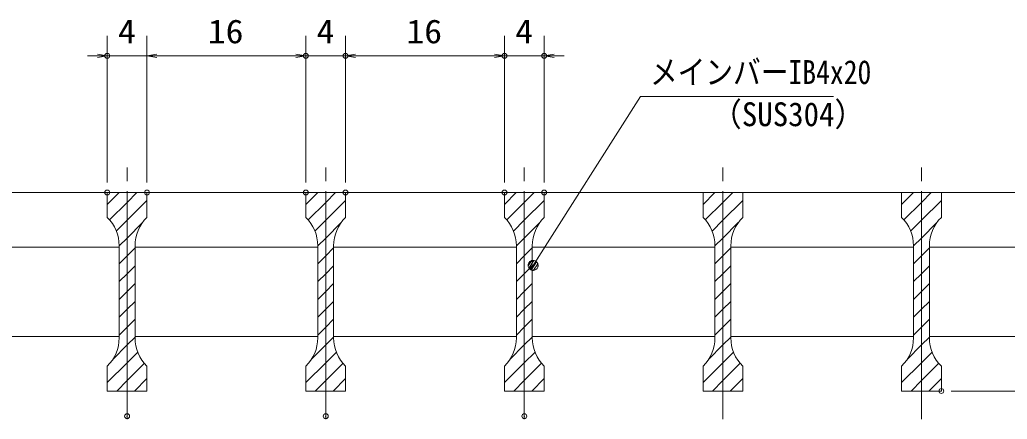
# Model space of a CAD drawing. Units: millimetres, scale not verified. Extents: x -1050 to 1050, y -742 to 742.
# Drawn here: x -155.6 to 341.7, y -378.1 to -176.8 of the extents above; entities that cross this region are included whole.
import ezdxf
from ezdxf.enums import TextEntityAlignment as Align

# ---------------------------------------------------------------- set-up
doc = ezdxf.new("R2010")
doc.units = ezdxf.units.MM
doc.header["$LTSCALE"] = 5
doc.header["$PDMODE"] = 32
doc.header["$PDSIZE"] = 2.5
doc.linetypes.add('CHAIN1', pattern=[8, 5, -1, 1, -1])
for name, color, linetype, lineweight in [('0-1_寸法注釈', 2, 'Continuous', 9), ('0-2_蓋', 5, 'Continuous', 9), ('0-3_0', 5, 'Continuous', 9), ('0-4_DEFPOINTS', 134, 'Continuous', 9), ('0-5_中心線', 6, 'CHAIN1', 9), ('0-8_ハッチング', 4, 'Continuous', 9)]:
    doc.layers.add(name, color=color, linetype=linetype, lineweight=lineweight)
doc.styles.add('ＭＳ ゴシック', font='')
doc.styles.get('ＭＳ ゴシック').set_extended_font_data('MS Gothic')

# ---------------------------------------------------------------- blocks, each defined once
blk = doc.blocks.new('_OPEN')
at = {"layer": '0-3_0', "color": 2}
blk.add_line((0, 0), (-5, 0), dxfattribs=at)
blk.add_lwpolyline([(-5, 0.833), (0, 0), (-5, -0.833)], dxfattribs=at)
blk = doc.blocks.new('_Dot')
at = {"layer": '0-3_0'}
for p, q in [((-2.5, 0), (-5, 0)), ((2.445, 0.5), (-2.445, 0.5)), ((1.997, 1.5), (-1.997, 1.5)), ((2.289, -0.995), (-2.289, -0.995)), ((1.499, -1.995), (-1.499, -1.995))]:
    blk.add_line(p, q, dxfattribs=at)
for points in [[(2.5, 0), (2.48, 0.313), (2.421, 0.622), (2.324, 0.92), (2.191, 1.204), (2.023, 1.469), (1.822, 1.711), (1.594, 1.926), (1.34, 2.111), (1.064, 2.262), (0.773, 2.378), (0.468, 2.456), (0.157, 2.495), (-0.157, 2.495), (-0.468, 2.456), (-0.773, 2.378), (-1.064, 2.262), (-1.34, 2.111), (-1.594, 1.926), (-1.822, 1.711), (-2.023, 1.469), (-2.191, 1.204), (-2.324, 0.92), (-2.421, 0.622), (-2.48, 0.313), (-2.5, 0), (0, 0)], [(-2.5, 0), (-2.48, -0.313), (-2.421, -0.622), (-2.324, -0.92), (-2.191, -1.204), (-2.023, -1.469), (-1.822, -1.711), (-1.594, -1.926), (-1.34, -2.111), (-1.064, -2.262), (-0.773, -2.378), (-0.468, -2.456), (-0.157, -2.495), (0.157, -2.495), (0.468, -2.456), (0.773, -2.378), (1.064, -2.262), (1.34, -2.111), (1.594, -1.926), (1.822, -1.711), (2.023, -1.469), (2.191, -1.204), (2.324, -0.92), (2.421, -0.622), (2.48, -0.313), (2.5, 0), (0, 0)]]:
    blk.add_lwpolyline(points, close=True, dxfattribs=at)

msp = doc.modelspace()

# ---------------------------------------------------------------- linework, layer by layer
at = {"layer": '0-1_寸法注釈'}
for p, q in [((-111.5, -258.884), (-111.5, -184.975)), ((-91.5, -258.884), (-91.5, -184.975)), ((-91.5, -258.884), (-91.5, -184.975)), ((-11.5, -258.884), (-11.5, -184.975)), ((-11.5, -258.884), (-11.5, -184.975)), ((8.5, -258.884), (8.5, -184.975)), ((8.5, -258.884), (8.5, -184.975)), ((88.5, -258.884), (88.5, -184.975)), ((88.5, -258.884), (88.5, -184.975)), ((108.5, -258.884), (108.5, -184.975)), ((-116.5, -194.975), (-121.5, -194.975)), ((-91.5, -194.975), (-111.5, -194.975)), ((-86.5, -194.975), (-16.5, -194.975)), ((-86.5, -194.975), (-81.5, -194.975)), ((-16.5, -194.975), (-21.5, -194.975)), ((-11.5, -194.975), (8.5, -194.975)), ((13.5, -194.975), (18.5, -194.975)), ((13.5, -194.975), (83.5, -194.975)), ((83.5, -194.975), (78.5, -194.975)), ((88.5, -194.975), (108.5, -194.975)), ((113.5, -194.975), (118.5, -194.975)), ((313.5, -363.884), (443.665, -363.884))]:
    msp.add_line(p, q, dxfattribs=at)
msp.add_lwpolyline([(254.186, -215.492), (156.996, -215.492), (103.485, -299.742)], dxfattribs=at)
at = {"layer": '0-2_蓋'}
for p, q in [((-386.5, -263.884), (383.5, -263.884)), ((-91.5, -263.884), (-111.5, -263.884)), ((-111.5, -276.384), (-111.5, -263.884)), ((-91.5, -276.384), (-91.5, -263.884)), ((8.5, -263.884), (-11.5, -263.884)), ((-11.5, -276.384), (-11.5, -263.884)), ((8.5, -276.384), (8.5, -263.884)), ((108.5, -263.884), (88.5, -263.884)), ((88.5, -276.384), (88.5, -263.884)), ((108.5, -276.384), (108.5, -263.884)), ((208.5, -263.884), (188.5, -263.884)), ((188.5, -276.384), (188.5, -263.884)), ((208.5, -276.384), (208.5, -263.884)), ((308.5, -263.884), (288.5, -263.884)), ((288.5, -276.384), (288.5, -263.884)), ((308.5, -276.384), (308.5, -263.884)), ((-197.5, -291.384), (-105.5, -291.384)), ((-105.5, -290.666), (-105.5, -337.101)), ((-97.5, -290.666), (-97.5, -337.101)), ((-97.5, -291.384), (-5.5, -291.384)), ((-5.5, -290.666), (-5.5, -337.101)), ((2.5, -290.666), (2.5, -337.101)), ((2.5, -291.384), (94.5, -291.384)), ((94.5, -290.666), (94.5, -337.101)), ((102.5, -290.666), (102.5, -337.101)), ((102.5, -291.384), (194.5, -291.384)), ((194.5, -290.666), (194.5, -337.101)), ((202.5, -290.666), (202.5, -337.101)), ((202.5, -291.384), (294.5, -291.384)), ((294.5, -290.666), (294.5, -337.101)), ((302.5, -290.666), (302.5, -337.101)), ((302.5, -291.384), (383.5, -291.384)), ((-197.5, -336.384), (-105.5, -336.384)), ((-97.5, -336.384), (-5.5, -336.384)), ((2.5, -336.384), (94.5, -336.384)), ((102.5, -336.384), (194.5, -336.384)), ((202.5, -336.384), (294.5, -336.384)), ((302.5, -336.384), (387.711, -336.384)), ((-111.5, -351.384), (-111.5, -363.884)), ((-91.5, -351.384), (-91.5, -363.884)), ((-11.5, -351.384), (-11.5, -363.884)), ((8.5, -351.384), (8.5, -363.884)), ((88.5, -351.384), (88.5, -363.884)), ((108.5, -351.384), (108.5, -363.884)), ((188.5, -351.384), (188.5, -363.884)), ((208.5, -351.384), (208.5, -363.884)), ((288.5, -351.384), (288.5, -363.884)), ((308.5, -351.384), (308.5, -363.884)), ((-111.5, -363.884), (-91.5, -363.884)), ((-11.5, -363.884), (8.5, -363.884)), ((88.5, -363.884), (108.5, -363.884)), ((188.5, -363.884), (208.5, -363.884)), ((288.5, -363.884), (308.5, -363.884))]:
    msp.add_line(p, q, dxfattribs=at)
for centre, start, end in [((-125.5, -290.666), 0, 45.573), ((-77.5, -290.666), 134.427, 180), ((-25.5, -290.666), 0, 45.573), ((22.5, -290.666), 134.427, 180), ((74.5, -290.666), 0, 45.573), ((122.5, -290.666), 134.427, 180), ((174.5, -290.666), 0, 45.573), ((222.5, -290.666), 134.427, 180), ((274.5, -290.666), 0, 45.573), ((322.5, -290.666), 134.427, 180), ((-125.5, -337.101), 314.427, 0), ((-77.5, -337.101), 180, 225.573), ((-25.5, -337.101), 314.427, 0), ((22.5, -337.101), 180, 225.573), ((74.5, -337.101), 314.427, 0), ((122.5, -337.101), 180, 225.573), ((174.5, -337.101), 314.427, 0), ((222.5, -337.101), 180, 225.573), ((274.5, -337.101), 314.427, 0), ((322.5, -337.101), 180, 225.573)]:
    msp.add_arc(centre, 20, start, end, dxfattribs=at)
at = {"layer": '0-4_DEFPOINTS'}
for p in [(-111.5, -194.975), (-11.5, -194.975), (8.5, -194.975), (88.5, -194.975), (108.5, -194.975), (-111.5, -263.884), (-91.5, -263.884), (-11.5, -263.884), (8.5, -263.884), (88.5, -263.884), (108.5, -263.884), (308.5, -363.884), (-101.5, -376.585), (-1.5, -376.585), (98.5, -376.585)]:
    msp.add_point(p, dxfattribs=at)
at = {"layer": '0-5_中心線'}
for p, q in [((-101.5, -378.111), (-101.5, -251.182)), ((-1.5, -378.111), (-1.5, -251.182)), ((98.5, -378.111), (98.5, -251.182)), ((198.5, -378.111), (198.5, -251.182)), ((298.5, -378.111), (298.5, -251.182))]:
    msp.add_line(p, q, dxfattribs=at)
at = {"layer": '0-8_ハッチング'}
for p, q in [((-111.5, -263.884), (-111.5, -276.384)), ((-111.5, -269.853), (-105.53, -263.884)), ((-11.5, -263.884), (-11.5, -276.384)), ((-11.5, -269.853), (-5.53, -263.884)), ((88.5, -263.884), (88.5, -276.384)), ((88.5, -269.853), (94.47, -263.884)), ((188.5, -263.884), (188.5, -276.384)), ((188.5, -269.853), (194.47, -263.884)), ((288.5, -263.884), (288.5, -276.384)), ((288.5, -269.853), (294.47, -263.884)), ((-105.5, -290.666), (-105.5, -337.101)), ((-101.5, -295.774), (-97.5, -291.774)), ((-97.5, -337.101), (-97.5, -290.666)), ((-5.5, -290.666), (-5.5, -337.101)), ((-1.5, -295.774), (2.5, -291.774)), ((2.5, -337.101), (2.5, -290.666)), ((94.5, -290.666), (94.5, -337.101)), ((98.5, -295.774), (102.5, -291.774)), ((102.5, -337.101), (102.5, -290.666)), ((194.5, -290.666), (194.5, -337.101)), ((198.5, -295.774), (202.5, -291.774)), ((202.5, -337.101), (202.5, -290.666)), ((294.5, -290.666), (294.5, -337.101)), ((298.5, -295.774), (302.5, -291.774)), ((302.5, -337.101), (302.5, -290.666)), ((-105.5, -299.774), (-101.5, -295.774)), ((-5.5, -299.774), (-1.5, -295.774)), ((94.5, -299.774), (98.5, -295.774)), ((194.5, -299.774), (198.5, -295.774)), ((294.5, -299.774), (298.5, -295.774)), ((-101.5, -304.755), (-97.5, -300.755)), ((-1.5, -304.755), (2.5, -300.755)), ((98.5, -304.755), (102.5, -300.755)), ((198.5, -304.755), (202.5, -300.755)), ((298.5, -304.755), (302.5, -300.755)), ((-105.5, -308.755), (-101.5, -304.755)), ((-5.5, -308.755), (-1.5, -304.755)), ((94.5, -308.755), (98.5, -304.755)), ((194.5, -308.755), (198.5, -304.755)), ((294.5, -308.755), (298.5, -304.755)), ((-101.5, -313.735), (-97.5, -309.735)), ((-1.5, -313.735), (2.5, -309.735)), ((98.5, -313.735), (102.5, -309.735)), ((198.5, -313.735), (202.5, -309.735)), ((298.5, -313.735), (302.5, -309.735)), ((-105.5, -317.735), (-101.5, -313.735)), ((-5.5, -317.735), (-1.5, -313.735)), ((94.5, -317.735), (98.5, -313.735)), ((194.5, -317.735), (198.5, -313.735)), ((294.5, -317.735), (298.5, -313.735)), ((-105.5, -326.715), (-101.5, -322.715)), ((-101.5, -322.715), (-97.5, -318.715)), ((-5.5, -326.715), (-1.5, -322.715)), ((-1.5, -322.715), (2.5, -318.715)), ((94.5, -326.715), (98.5, -322.715)), ((98.5, -322.715), (102.5, -318.715)), ((194.5, -326.715), (198.5, -322.715)), ((198.5, -322.715), (202.5, -318.715)), ((294.5, -326.715), (298.5, -322.715)), ((298.5, -322.715), (302.5, -318.715)), ((-101.5, -331.695), (-97.5, -327.695)), ((-1.5, -331.695), (2.5, -327.695)), ((98.5, -331.695), (102.5, -327.695)), ((198.5, -331.695), (202.5, -327.695)), ((298.5, -331.695), (302.5, -327.695)), ((-105.5, -335.695), (-101.5, -331.695)), ((-5.5, -335.695), (-1.5, -331.695)), ((94.5, -335.695), (98.5, -331.695)), ((194.5, -335.695), (198.5, -331.695)), ((294.5, -335.695), (298.5, -331.695)), ((-97.767, -363.884), (-91.5, -357.616)), ((2.233, -363.884), (8.5, -357.616)), ((102.233, -363.884), (108.5, -357.616)), ((202.233, -363.884), (208.5, -357.616)), ((302.233, -363.884), (308.5, -357.616))]:
    msp.add_line(p, q, dxfattribs=at)
for points in [[(-111.5, -351.384), (-111.5, -363.884), (-101.5, -363.884), (-101.5, -263.884), (-111.5, -263.884)], [(-110.36, -277.694), (-101.5, -268.833), (-96.55, -263.884)], [(-106.975, -283.289), (-101.5, -277.814), (-91.5, -267.814)], [(-101.5, -263.884), (-101.5, -363.884), (-91.5, -363.884), (-91.5, -351.384)], [(-91.5, -276.384), (-91.5, -263.884), (-101.5, -263.884)], [(-11.5, -351.384), (-11.5, -363.884), (-1.5, -363.884), (-1.5, -263.884), (-11.5, -263.884)], [(-10.36, -277.694), (-1.5, -268.833), (3.45, -263.884)], [(-6.975, -283.289), (-1.5, -277.814), (8.5, -267.814)], [(-1.5, -263.884), (-1.5, -363.884), (8.5, -363.884), (8.5, -351.384)], [(8.5, -276.384), (8.5, -263.884), (-1.5, -263.884)], [(88.5, -351.384), (88.5, -363.884), (98.5, -363.884), (98.5, -263.884), (88.5, -263.884)], [(89.64, -277.694), (98.5, -268.833), (103.45, -263.884)], [(93.025, -283.289), (98.5, -277.814), (108.5, -267.814)], [(98.5, -263.884), (98.5, -363.884), (108.5, -363.884), (108.5, -351.384)], [(108.5, -276.384), (108.5, -263.884), (98.5, -263.884)], [(188.5, -351.384), (188.5, -363.884), (198.5, -363.884), (198.5, -263.884), (188.5, -263.884)], [(189.64, -277.694), (198.5, -268.833), (203.45, -263.884)], [(193.025, -283.289), (198.5, -277.814), (208.5, -267.814)], [(198.5, -263.884), (198.5, -363.884), (208.5, -363.884), (208.5, -351.384)], [(208.5, -276.384), (208.5, -263.884), (198.5, -263.884)], [(288.5, -351.384), (288.5, -363.884), (298.5, -363.884), (298.5, -263.884), (288.5, -263.884)], [(289.64, -277.694), (298.5, -268.833), (303.45, -263.884)], [(293.025, -283.289), (298.5, -277.814), (308.5, -267.814)], [(298.5, -263.884), (298.5, -363.884), (308.5, -363.884), (308.5, -351.384)], [(308.5, -276.384), (308.5, -263.884), (298.5, -263.884)], [(-105.5, -290.794), (-101.5, -286.794), (-93.748, -279.042)], [(-5.5, -290.794), (-1.5, -286.794), (6.252, -279.042)], [(94.5, -290.794), (98.5, -286.794), (106.252, -279.042)], [(194.5, -290.794), (198.5, -286.794), (206.252, -279.042)], [(294.5, -290.794), (298.5, -286.794), (306.252, -279.042)], [(-108.762, -347.937), (-101.5, -340.676), (-97.5, -336.676)], [(-8.762, -347.937), (-1.5, -340.676), (2.5, -336.676)], [(91.238, -347.937), (98.5, -340.676), (102.5, -336.676)], [(191.238, -347.937), (198.5, -340.676), (202.5, -336.676)], [(291.238, -347.937), (298.5, -340.676), (302.5, -336.676)], [(-111.5, -359.656), (-101.5, -349.656), (-96.113, -344.269)], [(-11.5, -359.656), (-1.5, -349.656), (3.887, -344.269)], [(88.5, -359.656), (98.5, -349.656), (103.887, -344.269)], [(188.5, -359.656), (198.5, -349.656), (203.887, -344.269)], [(288.5, -359.656), (298.5, -349.656), (303.887, -344.269)], [(-106.748, -363.884), (-101.5, -358.636), (-92.778, -349.914)], [(-6.748, -363.884), (-1.5, -358.636), (7.222, -349.914)], [(93.252, -363.884), (98.5, -358.636), (107.222, -349.914)], [(193.252, -363.884), (198.5, -358.636), (207.222, -349.914)], [(293.252, -363.884), (298.5, -358.636), (307.222, -349.914)]]:
    msp.add_lwpolyline(points, dxfattribs=at)
for centre, start, end in [((-125.5, -290.666), 0, 45.573), ((-77.5, -290.666), 134.427, 180), ((-25.5, -290.666), 0, 45.573), ((22.5, -290.666), 134.427, 180), ((74.5, -290.666), 0, 45.573), ((122.5, -290.666), 134.427, 180), ((174.5, -290.666), 0, 45.573), ((222.5, -290.666), 134.427, 180), ((274.5, -290.666), 0, 45.573), ((322.5, -290.666), 134.427, 180), ((-125.5, -337.101), 314.427, 0), ((-77.5, -337.101), 180, 225.573), ((-25.5, -337.101), 314.427, 0), ((22.5, -337.101), 180, 225.573), ((74.5, -337.101), 314.427, 0), ((122.5, -337.101), 180, 225.573), ((174.5, -337.101), 314.427, 0), ((222.5, -337.101), 180, 225.573), ((274.5, -337.101), 314.427, 0), ((322.5, -337.101), 180, 225.573)]:
    msp.add_arc(centre, 20, start, end, dxfattribs=at)

# ---------------------------------------------------------------- block references
at = {"layer": '0-1_寸法注釈'}
for p in [(-111.5, -194.975), (-11.5, -194.975), (-11.5, -194.975), (88.5, -194.975), (88.5, -194.975)]:
    msp.add_blockref('_OPEN', p, dxfattribs=at)
for name, p, rotation in [('_OPEN', (-91.5, -194.975), 180), ('_OPEN', (-91.5, -194.975), 180), ('_OPEN', (8.5, -194.975), 180), ('_OPEN', (8.5, -194.975), 180), ('_OPEN', (108.5, -194.975), 180), ('_Dot', (102.941, -300.581), 237.09638)]:
    msp.add_blockref(name, p, dxfattribs=dict(at, rotation=rotation))

# ---------------------------------------------------------------- texts
at = {"layer": '0-1_寸法注釈', "color": 7, "style": 'ＭＳ ゴシック'}
for s, height, width, p in [('4', 12.02, 1.1, (-106.085, -192.288)), ('16', 12.02, 1.1, (-60.888, -192.288)), ('4', 12.02, 1.1, (-6.085, -192.288)), ('16', 12.02, 1.1, (39.112, -192.288)), ('4', 12.02, 1.1, (93.915, -192.288)), ('メインバーIB4x20', 12.03, 0.85, (161.773, -212.805)), ('（SUS304）', 12.02, 0.95, (192.482, -234.049))]:
    msp.add_text(s, height=height, dxfattribs=dict(at, width=width)).set_placement(p, align=Align.BOTTOM_LEFT)

doc.saveas('drawing.dxf')
